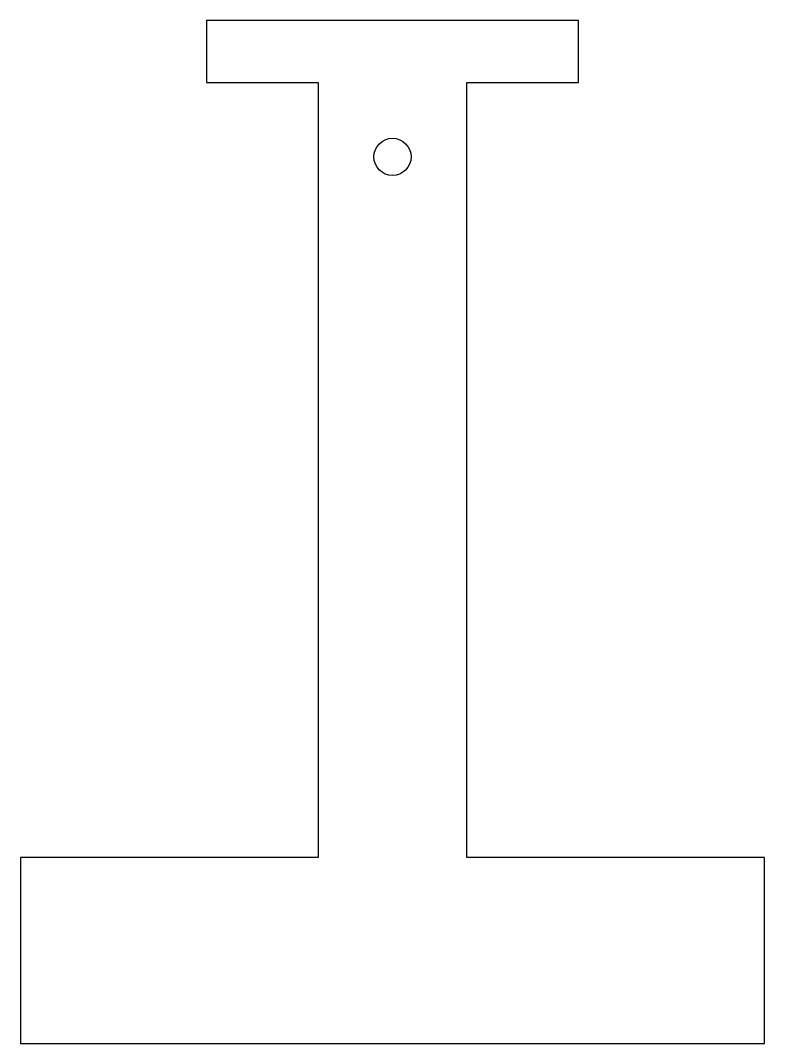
# Model space of a CAD drawing. Header units: millimetres. Extents: x -30.3 to 29.7, y -7.5 to 75.
import ezdxf

# ---------------------------------------------------------------- set-up
doc = ezdxf.new("R2010")
doc.units = ezdxf.units.MM

msp = doc.modelspace()

# ---------------------------------------------------------------- linework, layer by layer
at = {"color": 7, "linetype": 'Continuous', "lineweight": 25}
for p, q in [((-15.292, 75), (-15.292, 70)), ((14.708, 75), (-15.292, 75)), ((14.708, 70), (14.708, 75)), ((-15.292, 70), (-6.292, 70)), ((-6.292, 70), (-6.292, 7.5)), ((5.708, 70), (14.708, 70)), ((5.708, 7.5), (5.708, 70)), ((-30.292, 7.5), (-30.292, -7.5)), ((-6.292, 7.5), (-30.292, 7.5)), ((29.708, 7.5), (5.708, 7.5)), ((29.708, -7.5), (29.708, 7.5)), ((-30.292, -7.5), (29.708, -7.5))]:
    msp.add_line(p, q, dxfattribs=at)
msp.add_circle((-0.292, 64), 1.5, dxfattribs=at)

doc.saveas('drawing.dxf')
